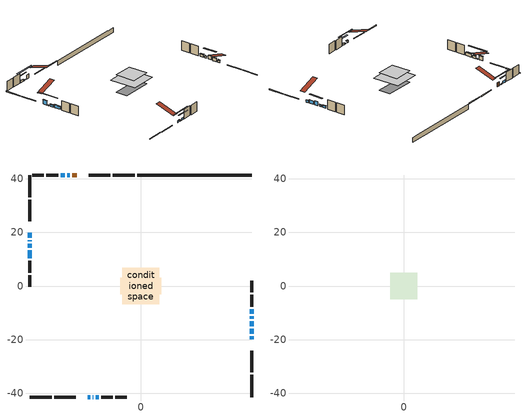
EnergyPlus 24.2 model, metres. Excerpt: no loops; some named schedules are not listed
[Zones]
conditioned space
 floor adiabatic (AdiabaticFloorConstruction): -6.85,-6.85 -6.85,6.85 6.85,6.85 6.85,-6.85 z2.9
 floor foundation (Slab1 construction): -7.62,-3.05 -7.62,3.05 7.62,3.05 7.62,-3.05 z-1.98
 wall outside (RimJoist1 construction): -2.2,41.4 -10.43,41.4 / -41.4,-41.4 -33.17,-41.4 / -41.4,41.4 -41.4,33.17 / 41.4,-41.4 41.4,-33.17 z0.46:0.76
 wall outside (RimJoist2 construction): -11.36,41.4 -19.36,41.4 / -32.24,-41.4 -24.24,-41.4 / -41.4,32.24 -41.4,24.24 / 41.4,-32.24 41.4,-24.24 z0.46:0.76
 wall outside (AdiabaticWallConstruction 1): -23.78,41.4 -25.52,41.4 z0.46:2.49
 wall outside (AdiabaticWallConstruction): 41.4,-19.82 41.4,-18.8 z0.46:1.53; -19.82,-41.4 -18.85,-41.4 / -16.7,-41.4 -15.73,-41.4 / 41.4,-12.26 41.4,-11.34 z0.46:1.48; -41.4,19.82 -41.4,17.95 z0.46:2.64; -26.44,41.4 -27.33,41.4 z0.46:0.8; -17.93,-41.4 -17.63,-41.4 / -41.4,17.03 -41.4,16.72 z0.46:0.81; 41.4,-17.88 41.4,-15.89 z0.46:2.09; 41.4,-14.97 41.4,-13.19 z0.46:2.49; -28.25,41.4 -29.88,41.4 z0.46:1.63; -41.4,15.8 -41.4,14.27 / 41.4,-10.42 41.4,-8.64 z0.46:1.68; -41.4,13.35 -41.4,10.3 z0.46:2.04
 wall outside (Wall1 construction): -30.81,41.4 -35.23,41.4 / -14.81,-41.4 -10.39,-41.4 / -41.4,9.37 -41.4,4.95 / 41.4,-7.71 41.4,-3.29 z0.46:5.34
 wall outside (Wall2 construction): -36.15,41.4 -40.47,41.4 / -9.46,-41.4 -5.15,-41.4 / -41.4,4.02 -41.4,-0.29 / 41.4,-2.36 41.4,1.95 z0.46:5.34
 wall foundation (FoundationWall1 construction): -1.27,41.4,-1.98 -1.27,41.4,0.46 37.13,41.4,0.46 37.13,41.4,0.34 41.4,41.4,0.34 41.4,41.4,-1.98
 window (WindowConstruction): 41.4,-19.82 41.4,-18.8 z0.46:1.53
 window (WindowConstruction 9): -19.82,-41.4 -18.85,-41.4 z0.46:1.47
 window (WindowConstruction 10): -41.4,19.82 -41.4,17.95 z0.46:2.64
 window (WindowConstruction 11): -26.44,41.4 -27.33,41.4 z0.46:0.8
 window (WindowConstruction 12): -17.92,-41.4 -17.63,-41.4 z0.46:0.8
 window (WindowConstruction 13): -41.4,17.02 -41.4,16.73 z0.46:0.8
 window (WindowConstruction 1): 41.4,-17.88 41.4,-15.89 z0.46:2.08
 window (WindowConstruction 2): 41.4,-14.96 41.4,-13.19 z0.46:2.49
 window (WindowConstruction 3): -28.25,41.4 -29.88,41.4 z0.46:1.63
 window (WindowConstruction 4): -16.7,-41.4 -15.73,-41.4 z0.46:1.47
 window (WindowConstruction 5): -41.4,15.8 -41.4,14.28 z0.46:1.68
 window (WindowConstruction 6): -41.4,13.35 -41.4,10.3 z0.46:2.04
 window (WindowConstruction 7): 41.4,-12.26 41.4,-11.34 z0.46:1.47
 window (WindowConstruction 8): 41.4,-10.42 41.4,-8.64 z0.46:1.68
 door (Door): -23.78,41.4 -25.51,41.4 z0.46:2.49
 ceiling adiabatic (AdiabaticFloorConstruction): 6.85,-6.85 6.85,6.85 -6.85,6.85 -6.85,-6.85 z2.9
attic - vented
 floor to conditioned space (Floor1 construction Reversed): -4.99,-4.99 -4.99,4.99 4.99,4.99 4.99,-4.99 z5.34
 roof outside (Roof1 construction): -22.85,41.4,5.34 -22.85,31.68,8.58 -20.29,31.68,8.58 -20.29,41.4,5.34; -20.75,-41.4,5.34 -20.75,-31.68,8.58 -23.31,-31.68,8.58 -23.31,-41.4,5.34; -41.4,20.75,5.34 -31.68,20.75,8.58 -31.68,23.31,8.58 -41.4,23.31,5.34; 41.4,-20.75,5.34 31.68,-20.75,8.58 31.68,-23.31,8.58 41.4,-23.31,5.34
shading: 41.4,-18.71 41.4,-19.91 42.01,-19.91 42.01,-18.71 z1.62; -18.76,-41.4 -19.91,-41.4 -19.91,-42.01 -18.76,-42.01 z1.57; -41.4,17.75 -41.4,20.02 -41.81,20.02 -41.81,17.75 z2.84; -32.41,41.4 -21.36,41.4 -21.36,41.81 -32.41,41.81 z5.88; -12.55,-41.4 -23.01,-41.4 -23.01,-41.81 -12.55,-41.81 z5.88; -41.4,11.65 -41.4,22.1 -41.81,22.1 -41.81,11.65 z5.88; 41.4,-15.8 41.4,-17.97 41.7,-17.97 41.7,-15.8 z2.18; 41.4,-10.45 41.4,-17.71 42.01,-17.71 42.01,-10.45 z5.23; -32.32,41.4 -25.81,41.4 -25.81,41.7 -32.32,41.7 z4.07; -12.99,-41.4 -19.44,-41.4 -19.44,-42.01 -12.99,-42.01 z4.22; -41.4,14.18 -41.4,15.89 -42.01,15.89 -42.01,14.18 z1.77; -41.4,10.21 -41.4,13.44 -42.01,13.44 -42.01,10.21 z2.13; 41.4,-11.25 41.4,-12.35 41.7,-12.35 41.7,-11.25 z1.57; 41.4,-8.55 41.4,-10.51 42.01,-10.51 42.01,-8.55 z1.77
[Building]
Building 1: Terrain=Suburbs
[Site:Location]
Erieau AUT_ON: Latitude {deg}=42.25; Longitude {deg}=-81.9; Time Zone {hr}=-5; Elevation {m}=178; Keep Site Location Information=Yes
[Site:GroundTemperature:Shallow]
5.2292, 3.30147, 3.1471, 4.0619, 7.73432, 11.3896, 14.5586, 16.5661, 16.7366, 15.1039, 12.0157, 8.47254
[Site:WaterMainsTemperature]
Calculation Method=Schedule; Temperature Schedule=mains temperature schedule
[Material] Roughness=Rough; Thermal Absorptance=0.9
Name | Thickness {m} | Conductivity {W/m-K} | Density {kg/m3} | Specific Heat {J/kg-K} | Solar Absorptance | Visible Absorptance
asphalt or fiberglass shingles | 0.00635 | 0.162714 | 1121.4 | 1465.45 | 0.4 | 0.4
ceiling loosefill ins | 0.169333 | 0.0480833 | 16.02 | 1046.75 | 0.7 | 0.7
ceiling stud and cavity | 0.1397 | 1.08676 | 65.682 | 1177.47 | 0.7 | 0.7
concrete 4.0 in. | 0.1016 | 1.803125 | 2242.8 | 837.4 | 0.7 | 0.7
concrete 8.0 in. | 0.2032 | 1.803125 | 2242.8 | 837.4 | 0.7 | 0.7
door material | 0.04445 | 0.053851 | 512.64 | 1214.23 | 0.7 | 0.7
exterior vertical ins | 0.0460229 | 0.029427 | 32.04 | 1214.23 | 0.7 | 0.7
floor covering | 0.0127 | 0.0433444 | 54.468 | 1339.84 | 0.6 | 0.6
floor rigid ins; wall rigid ins | 0.512978 | 0.029427 | 32.04 | 1214.23 | 0.7 | 0.7
floor stud and cavity | 0.1397 | 1.75129 | 37.0049 | 1207.88 | 0.7 | 0.7
furniture material conditioned space 1 | 0.1524 | 0.115458 | 640.8 | 1214.23 | 0.6 | 0.6
gypsum board | 0.0127 | 0.160291 | 801 | 837.4 | 0.6 | 0.6
gypsum board 1 | 0.0127 | 0.160291 | 801 | 837.4 | 0.7 | 0.7
osb sheathing 0.5 in. | 0.0127 | 0.115458 | 512.64 | 1214.23 | 0.7 | 0.7
osb sheathing 0.75 in. | 0.01905 | 0.115458 | 512.64 | 1214.23 | 0.7 | 0.7
osb sheathing 2.0 in. | 0.0508 | 0.115458 | 512.64 | 1214.23 | 0.7 | 0.7
rim joist stud and cavity | 0.0508 | 0.0451784 | 125.044 | 1163.47 | 0.6 | 0.6
rim joist stud and cavity 1 | 0.0508 | 0.0293316 | 125.044 | 1163.47 | 0.6 | 0.6
wall stud and cavity | 0.1397 | 0.0933394 | 139.0536 | 1170.24 | 0.7 | 0.7
wall stud and cavity 1 | 0.1397 | 0.0937807 | 139.0536 | 1170.24 | 0.7 | 0.7
wall stud and cavity 2 | 0.0889 | 0.380278 | 52.3479 | 1209.89 | 0.7 | 0.7
wall stud and cavity 3 | 0.0889 | 0.391764 | 83.0341 | 1211.67 | 0.7 | 0.7
wood siding | 0.0254 | 0.102417 | 544.68 | 1172.36 | 0.4 | 0.4
wood siding 1; wood siding 2; wood siding 3 | 0.0254 | 0.102417 | 544.68 | 1172.36 | 0.7 | 0.7
[WindowMaterial:SimpleGlazingSystem]
Name | U-Factor {W/m2-K} | Solar Heat Gain Coefficient
WindowMaterial | 2.93609 | 0.65
WindowMaterial 1 | 2.8884 | 0.7
WindowMaterial 10 | 3.07123 | 0.43
WindowMaterial 2 | 2.88386 | 0.7
WindowMaterial 3 | 2.909975 | 0.68
WindowMaterial 4 | 2.94177 | 0.65
WindowMaterial 5 | 2.91111 | 0.68
WindowMaterial 6 | 2.87931 | 0.7
WindowMaterial 7 | 2.94461 | 0.64
WindowMaterial 8 | 2.90486 | 0.68
WindowMaterial 9 | 2.87988 | 0.7
[Construction]
AdiabaticFloorConstruction: floor stud and cavity, floor rigid ins, osb sheathing 0.75 in., floor covering
AdiabaticWallConstruction: wood siding 2, wall rigid ins, wall stud and cavity 2, gypsum board
AdiabaticWallConstruction 1: wood siding 3, wall rigid ins, wall stud and cavity 2, gypsum board
Door: door material
Floor1 construction Reversed: gypsum board, ceiling stud and cavity, ceiling loosefill ins
FoundationWall1 construction: concrete 8.0 in., gypsum board 1
furniture construction conditioned space 1: furniture material conditioned space 1
PartitionWallConstruction: gypsum board, wall stud and cavity 3, gypsum board
RimJoist1 construction: wood siding 1, osb sheathing 2.0 in., rim joist stud and cavity
RimJoist2 construction: wood siding 1, osb sheathing 2.0 in., rim joist stud and cavity 1
Roof1 construction: asphalt or fiberglass shingles
Slab1 construction: concrete 4.0 in.
Wall1 construction: wood siding, osb sheathing 0.5 in., wall stud and cavity, gypsum board
Wall2 construction: wood siding, osb sheathing 0.5 in., wall stud and cavity 1, gypsum board
WindowConstruction: WindowMaterial
WindowConstruction 1: WindowMaterial 1
WindowConstruction 10: WindowMaterial 9
WindowConstruction 11; WindowConstruction 12; WindowConstruction 13: WindowMaterial 10
WindowConstruction 2: WindowMaterial 2
WindowConstruction 3: WindowMaterial 3
WindowConstruction 4; WindowConstruction 9: WindowMaterial 4
WindowConstruction 5: WindowMaterial 5
WindowConstruction 6: WindowMaterial 6
WindowConstruction 7: WindowMaterial 7
WindowConstruction 8: WindowMaterial 8
[Zone] Multiplier=1; Part of Total Floor Area=Yes
Name | Volume {m3}
attic - vented | 52.3098
conditioned space | 684.8
[Space]
Name | Zone | Volume {m3}
attic - vented 1 | attic - vented | 52.3098
conditioned space 1 | conditioned space | 684.8
[ZoneInfiltration:EffectiveLeakageArea]
infil attic - vented 1: Zone or Space=attic - vented 1; Schedule=Always On Discrete; Effective Air Leakage Area {cm2}=4776; Stack Coefficient=0.000225203; Wind Coefficient=1.01393e-05
[ZoneMixing]
whole house fan mix: Zone or Space=attic - vented; Schedule=Always On Continuous; Design Flow Rate Calculation Method=Flow/Zone; Design Flow Rate {m3/s}=0; Source Zone or Space=conditioned space
[SurfaceProperty:ExposedFoundationPerimeter]
Slab1: Exposed Perimeter Calculation Method=TotalExposedPerimeter; Total Exposed Perimeter {m}=42.671
[InternalMass] Zone or ZoneList=conditioned space; Space or SpaceList=conditioned space 1
Name | Construction | Surface Area {m2}
furniture mass conditioned space 1 | furniture construction conditioned space 1 | 112.32
partition wall mass | PartitionWallConstruction | 280.8
[Lights]
interior lighting: Zone or ZoneList or Space or SpaceList=conditioned space 1; Schedule=interior lighting schedule; Design Level Calculation Method=LightingLevel; Lighting Level {W}=343.2; Return Air Fraction=0; Fraction Radiant=0.6; Fraction Visible=0.2; Fraction Replaceable=1
[People]
occupants: Zone or ZoneList or Space or SpaceList=conditioned space 1; Number of People Schedule=occupants schedule; Number of People Calculation Method=People; Number of People=3; Fraction Radiant=0.314171; Sensible Heat Fraction=0.56303; Activity Level Schedule=occupants activity schedule; Carbon Dioxide Generation Rate {m3/s-W}=0; Enable ASHRAE 55 Comfort Warnings=No; Mean Radiant Temperature Calculation Type=EnclosureAveraged
[ElectricEquipment] Zone or ZoneList or Space or SpaceList=conditioned space 1; Design Level Calculation Method=EquipmentLevel
Name | Schedule | Design Level {W} | Fraction Latent | Fraction Radiant | Fraction Lost
clothes dryer | clothes dryer schedule | 140.772 | 0.015 | 0.081 | 0.85
clothes washer | clothes washer schedule | 32.1985 | 0.03 | 0.162 | 0.7
cooking range | cooking range schedule | 215.147 | 0.08 | 0.432 | 0.2
dishwasher | dishwasher schedule | 66.8632 | 0.3 | 0.18 | 0.4
fridge | fridge schedule | 72.9452 | 0 | 0.6 | 0
mech vent house fan | mech vent house fan schedule | 0.95 | 0 | 0 | 1
mech vent house fan cfis | mech vent house fan cfis schedule | 0 | 0 | 0 | 0
misc plug loads | misc plug loads schedule | 494.7 | 0.045 | 0.513 | 0.1
whole house fan | Always On Discrete | 0 | 0 | 0 | 1
[OtherEquipment] Zone or ZoneList or Space or SpaceList=conditioned space 1; Design Level Calculation Method=EquipmentLevel
Name | Fuel Type | Schedule | Design Level {W} | Fraction Latent | Fraction Radiant | Fraction Lost
clothes dryer 1 | Electricity | clothes dryer schedule | 0 | 0.015 | 0.081 | 0.85
cooking range 1 | Electricity | cooking range schedule | 0 | 0.08 | 0.432 | 0.2
general water use latent | None | general water use schedule | 62.594 | 1 | 0 | 0
general water use sensible | None | general water use schedule | -61.6891 | 0 | 0.6 | 0
mech vent house fan latent load | None | Always On Discrete | 0 | 1 | 0 | 0
mech vent house fan sensible load | None | Always On Discrete | 0 | 0 | 0 | 0
water heater energy adjustment1 | NaturalGas | Always On Discrete | 0.01 | 0 | 0 | 1
[ZoneInfiltration:DesignFlowRate] Zone or ZoneList or Space or SpaceList=conditioned space 1; Schedule=Always On Discrete; Design Flow Rate Calculation Method=Flow/Zone; Design Flow Rate {m3/s}=0
infil flow; natural vent flow; whole house fan flow
[AvailabilityManager:Scheduled]
central ac and furnace airloop Availability Manager: Schedule=Always On Discrete
[Foundation:Kiva]
Foundation Kiva 1: Initial Indoor Air Temperature {C}=18; Wall Height Above Grade {m}=0.459974; Wall Depth Below Slab {m}=0.2032; Custom Block Material Name 1=exterior vertical ins; Custom Block Depth 1 {m}=2.43998; Custom Block X Position 1 {m}=0.2159; Custom Block Z Position 1 {m}=0
[Foundation:Kiva:Settings]
Soil Conductivity {W/m-K}=0.849921; Soil Density {kg/m3}=1842.3; Soil Specific Heat {J/kg-K}=418.7; Ground Solar Absorptivity=0.9; Ground Thermal Absorptivity=0.9; Ground Surface Roughness {m}=0.03; Far-Field Width {m}=40; Deep-Ground Boundary Condition=ZeroFlux; Deep-Ground Depth {m}=40; Minimum Cell Dimension {m}=0.2; Maximum Cell Growth Coefficient=3; Simulation Timestep=Timestep
[Exterior:Lights]
exterior lighting: Schedule=exterior lighting schedule; Design Level {W}=75.6
[EnergyManagementSystem:GlobalVariable]
central_ac_and_furnace_airloop_Fan_RTF
infil_program_Qfan
infil_program_Qinf
natural_vent_program_Qnv
natural_vent_program_Qwhf
[EnergyManagementSystem:Sensor]
Name | Output:Variable or Output:Meter Index Key | Output:Variable or Output:Meter
airflow_gain | infil flow | Infiltration Sensible Heat Gain Energy
airflow_gain_1 | natural vent flow | Infiltration Sensible Heat Gain Energy
airflow_gain_2 | whole house fan flow | Infiltration Sensible Heat Gain Energy
airflow_loss | infil flow | Infiltration Sensible Heat Loss Energy
airflow_loss_1 | natural vent flow | Infiltration Sensible Heat Loss Energy
airflow_loss_2 | whole house fan flow | Infiltration Sensible Heat Loss Energy
clg_load_cond |  | Cooling:EnergyTransfer:Zone:CONDITIONED SPACE
clg_sp_s; clg_sp_s_1 | cooling setpoint | Schedule Value
clothes_dryer_exhaust_0_sch_s | clothes dryer exhaust 0 schedule | Schedule Value
cool_season | cooling season schedule | Schedule Value
htg_load_cond |  | Heating:EnergyTransfer:Zone:CONDITIONED SPACE
htg_sp_s; htg_sp_s_1 | heating setpoint | Schedule Value
ig_ee_conv | clothes dryer | Electric Equipment Convective Heating Energy
ig_ee_conv_2 | cooking range | Electric Equipment Convective Heating Energy
ig_ee_conv_4 | fridge | Electric Equipment Convective Heating Energy
ig_ee_conv_5 | misc plug loads | Electric Equipment Convective Heating Energy
ig_ee_conv_6 | whole house fan | Electric Equipment Convective Heating Energy
ig_ee_rad | clothes dryer | Electric Equipment Radiant Heating Energy
ig_ee_rad_2 | cooking range | Electric Equipment Radiant Heating Energy
ig_ee_rad_4 | fridge | Electric Equipment Radiant Heating Energy
ig_ee_rad_5 | misc plug loads | Electric Equipment Radiant Heating Energy
ig_ee_rad_6 | whole house fan | Electric Equipment Radiant Heating Energy
ig_lgt_conv | interior lighting | Lights Convective Heating Energy
ig_lgt_rad | interior lighting | Lights Radiant Heating Energy
ig_lgt_vis | interior lighting | Lights Visible Radiation Heating Energy
ig_oe_conv | clothes dryer 1 | Other Equipment Convective Heating Energy
ig_oe_conv_1 | cooking range 1 | Other Equipment Convective Heating Energy
ig_oe_conv_2 | general water use latent | Other Equipment Convective Heating Energy
ig_oe_conv_3 | general water use sensible | Other Equipment Convective Heating Energy
ig_oe_conv_4 | water heater energy adjustment1 | Other Equipment Convective Heating Energy
ig_oe_rad | clothes dryer 1 | Other Equipment Radiant Heating Energy
ig_oe_rad_1 | cooking range 1 | Other Equipment Radiant Heating Energy
ig_oe_rad_2 | general water use latent | Other Equipment Radiant Heating Energy
ig_oe_rad_3 | general water use sensible | Other Equipment Radiant Heating Energy
ig_oe_rad_4 | water heater energy adjustment1 | Other Equipment Radiant Heating Energy
ig_ppl_conv | occupants | People Convective Heating Energy
ig_ppl_rad | occupants | People Radiant Heating Energy
im_conv | furniture mass conditioned space 1 | Surface Inside Face Convection Heat Gain Energy
im_conv_1 | partition wall mass | Surface Inside Face Convection Heat Gain Energy
im_ig | furniture mass conditioned space 1 | Surface Inside Face Internal Gains Radiation Heat Gain Energy
im_ig_1 | partition wall mass | Surface Inside Face Internal Gains Radiation Heat Gain Energy
im_lgt | furniture mass conditioned space 1 | Surface Inside Face Lights Radiation Heat Gain Energy
im_lgt_1 | partition wall mass | Surface Inside Face Lights Radiation Heat Gain Energy
im_sol | furniture mass conditioned space 1 | Surface Inside Face Solar Radiation Heat Gain Energy
im_sol_1 | partition wall mass | Surface Inside Face Solar Radiation Heat Gain Energy
im_surf | furniture mass conditioned space 1 | Surface Inside Face Net Surface Thermal Radiation Heat Gain Energy
im_surf_1 | partition wall mass | Surface Inside Face Net Surface Thermal Radiation Heat Gain Energy
mv_conv | mech vent house fan | Electric Equipment Convective Heating Energy
mv_conv_1 | mech vent house fan cfis | Electric Equipment Convective Heating Energy
mv_conv_2 | mech vent house fan latent load | Other Equipment Convective Heating Energy
mv_conv_3 | mech vent house fan sensible load | Other Equipment Convective Heating Energy
mv_rad | mech vent house fan | Electric Equipment Radiant Heating Energy
mv_rad_1 | mech vent house fan cfis | Electric Equipment Radiant Heating Energy
mv_rad_2 | mech vent house fan latent load | Other Equipment Radiant Heating Energy
mv_rad_3 | mech vent house fan sensible load | Other Equipment Radiant Heating Energy
natural_vent_s | natural vent schedule | Schedule Value
out_pb_s |  | Site Outdoor Air Barometric Pressure
out_wt_s |  | Site Outdoor Air Humidity Ratio
site_vw_s |  | Site Wind Speed
ss_back_out | Window1 | Surface Window Shortwave from Zone Back Out Window Heat Transfer Rate
ss_back_out_1 | Window10 | Surface Window Shortwave from Zone Back Out Window Heat Transfer Rate
ss_back_out_10 | Window6 | Surface Window Shortwave from Zone Back Out Window Heat Transfer Rate
ss_back_out_11 | Window7 | Surface Window Shortwave from Zone Back Out Window Heat Transfer Rate
ss_back_out_12 | Window8 | Surface Window Shortwave from Zone Back Out Window Heat Transfer Rate
ss_back_out_13 | Window9 | Surface Window Shortwave from Zone Back Out Window Heat Transfer Rate
ss_back_out_2 | Window11 | Surface Window Shortwave from Zone Back Out Window Heat Transfer Rate
ss_back_out_3 | Window12 | Surface Window Shortwave from Zone Back Out Window Heat Transfer Rate
ss_back_out_4 | Window15 | Surface Window Shortwave from Zone Back Out Window Heat Transfer Rate
ss_back_out_5 | Window16 | Surface Window Shortwave from Zone Back Out Window Heat Transfer Rate
ss_back_out_6 | Window2 | Surface Window Shortwave from Zone Back Out Window Heat Transfer Rate
ss_back_out_7 | Window3 | Surface Window Shortwave from Zone Back Out Window Heat Transfer Rate
ss_back_out_8 | Window4 | Surface Window Shortwave from Zone Back Out Window Heat Transfer Rate
ss_back_out_9 | Window5 | Surface Window Shortwave from Zone Back Out Window Heat Transfer Rate
ss_conv | Door1 | Surface Inside Face Convection Heat Gain Energy
ss_conv_1 | Window1 | Surface Inside Face Convection Heat Gain Energy
ss_conv_10 | Window5 | Surface Inside Face Convection Heat Gain Energy
ss_conv_11 | Window6 | Surface Inside Face Convection Heat Gain Energy
ss_conv_12 | Window7 | Surface Inside Face Convection Heat Gain Energy
ss_conv_13 | Window8 | Surface Inside Face Convection Heat Gain Energy
ss_conv_14 | Window9 | Surface Inside Face Convection Heat Gain Energy
ss_conv_2 | Window10 | Surface Inside Face Convection Heat Gain Energy
ss_conv_3 | Window11 | Surface Inside Face Convection Heat Gain Energy
ss_conv_4 | Window12 | Surface Inside Face Convection Heat Gain Energy
ss_conv_5 | Window15 | Surface Inside Face Convection Heat Gain Energy
ss_conv_6 | Window16 | Surface Inside Face Convection Heat Gain Energy
ss_conv_7 | Window2 | Surface Inside Face Convection Heat Gain Energy
ss_conv_8 | Window3 | Surface Inside Face Convection Heat Gain Energy
ss_conv_9 | Window4 | Surface Inside Face Convection Heat Gain Energy
ss_ig | Door1 | Surface Inside Face Internal Gains Radiation Heat Gain Energy
ss_ig_1 | Window1 | Surface Inside Face Internal Gains Radiation Heat Gain Energy
ss_ig_10 | Window5 | Surface Inside Face Internal Gains Radiation Heat Gain Energy
ss_ig_11 | Window6 | Surface Inside Face Internal Gains Radiation Heat Gain Energy
ss_ig_12 | Window7 | Surface Inside Face Internal Gains Radiation Heat Gain Energy
ss_ig_13 | Window8 | Surface Inside Face Internal Gains Radiation Heat Gain Energy
ss_ig_14 | Window9 | Surface Inside Face Internal Gains Radiation Heat Gain Energy
ss_ig_2 | Window10 | Surface Inside Face Internal Gains Radiation Heat Gain Energy
ss_ig_3 | Window11 | Surface Inside Face Internal Gains Radiation Heat Gain Energy
ss_ig_4 | Window12 | Surface Inside Face Internal Gains Radiation Heat Gain Energy
ss_ig_5 | Window15 | Surface Inside Face Internal Gains Radiation Heat Gain Energy
ss_ig_6 | Window16 | Surface Inside Face Internal Gains Radiation Heat Gain Energy
ss_ig_7 | Window2 | Surface Inside Face Internal Gains Radiation Heat Gain Energy
ss_ig_8 | Window3 | Surface Inside Face Internal Gains Radiation Heat Gain Energy
ss_ig_9 | Window4 | Surface Inside Face Internal Gains Radiation Heat Gain Energy
ss_lgt | Door1 | Surface Inside Face Lights Radiation Heat Gain Energy
ss_sol | Door1 | Surface Inside Face Solar Radiation Heat Gain Energy
ss_surf | Door1 | Surface Inside Face Net Surface Thermal Radiation Heat Gain Energy
ss_surf_1 | Window1 | Surface Inside Face Net Surface Thermal Radiation Heat Gain Energy
ss_surf_10 | Window5 | Surface Inside Face Net Surface Thermal Radiation Heat Gain Energy
ss_surf_11 | Window6 | Surface Inside Face Net Surface Thermal Radiation Heat Gain Energy
ss_surf_12 | Window7 | Surface Inside Face Net Surface Thermal Radiation Heat Gain Energy
ss_surf_13 | Window8 | Surface Inside Face Net Surface Thermal Radiation Heat Gain Energy
ss_surf_14 | Window9 | Surface Inside Face Net Surface Thermal Radiation Heat Gain Energy
ss_surf_2 | Window10 | Surface Inside Face Net Surface Thermal Radiation Heat Gain Energy
ss_surf_3 | Window11 | Surface Inside Face Net Surface Thermal Radiation Heat Gain Energy
ss_surf_4 | Window12 | Surface Inside Face Net Surface Thermal Radiation Heat Gain Energy
ss_surf_5 | Window15 | Surface Inside Face Net Surface Thermal Radiation Heat Gain Energy
ss_surf_6 | Window16 | Surface Inside Face Net Surface Thermal Radiation Heat Gain Energy
ss_surf_7 | Window2 | Surface Inside Face Net Surface Thermal Radiation Heat Gain Energy
ss_surf_8 | Window3 | Surface Inside Face Net Surface Thermal Radiation Heat Gain Energy
ss_surf_9 | Window4 | Surface Inside Face Net Surface Thermal Radiation Heat Gain Energy
ss_trans_in | Window1 | Surface Window Transmitted Solar Radiation Rate
ss_trans_in_1 | Window10 | Surface Window Transmitted Solar Radiation Rate
ss_trans_in_10 | Window6 | Surface Window Transmitted Solar Radiation Rate
ss_trans_in_11 | Window7 | Surface Window Transmitted Solar Radiation Rate
ss_trans_in_12 | Window8 | Surface Window Transmitted Solar Radiation Rate
ss_trans_in_13 | Window9 | Surface Window Transmitted Solar Radiation Rate
ss_trans_in_2 | Window11 | Surface Window Transmitted Solar Radiation Rate
ss_trans_in_3 | Window12 | Surface Window Transmitted Solar Radiation Rate
ss_trans_in_4 | Window15 | Surface Window Transmitted Solar Radiation Rate
ss_trans_in_5 | Window16 | Surface Window Transmitted Solar Radiation Rate
ss_trans_in_6 | Window2 | Surface Window Transmitted Solar Radiation Rate
ss_trans_in_7 | Window3 | Surface Window Transmitted Solar Radiation Rate
ss_trans_in_8 | Window4 | Surface Window Transmitted Solar Radiation Rate
ss_trans_in_9 | Window5 | Surface Window Transmitted Solar Radiation Rate
ss_trans_out | Window1 | Surface Inside Face Initial Transmitted Diffuse Transmitted Out Window Solar Radiation Rate
ss_trans_out_1 | Window10 | Surface Inside Face Initial Transmitted Diffuse Transmitted Out Window Solar Radiation Rate
ss_trans_out_10 | Window6 | Surface Inside Face Initial Transmitted Diffuse Transmitted Out Window Solar Radiation Rate
ss_trans_out_11 | Window7 | Surface Inside Face Initial Transmitted Diffuse Transmitted Out Window Solar Radiation Rate
ss_trans_out_12 | Window8 | Surface Inside Face Initial Transmitted Diffuse Transmitted Out Window Solar Radiation Rate
ss_trans_out_13 | Window9 | Surface Inside Face Initial Transmitted Diffuse Transmitted Out Window Solar Radiation Rate
ss_trans_out_2 | Window11 | Surface Inside Face Initial Transmitted Diffuse Transmitted Out Window Solar Radiation Rate
ss_trans_out_3 | Window12 | Surface Inside Face Initial Transmitted Diffuse Transmitted Out Window Solar Radiation Rate
ss_trans_out_4 | Window15 | Surface Inside Face Initial Transmitted Diffuse Transmitted Out Window Solar Radiation Rate
ss_trans_out_5 | Window16 | Surface Inside Face Initial Transmitted Diffuse Transmitted Out Window Solar Radiation Rate
ss_trans_out_6 | Window2 | Surface Inside Face Initial Transmitted Diffuse Transmitted Out Window Solar Radiation Rate
ss_trans_out_7 | Window3 | Surface Inside Face Initial Transmitted Diffuse Transmitted Out Window Solar Radiation Rate
ss_trans_out_8 | Window4 | Surface Inside Face Initial Transmitted Diffuse Transmitted Out Window Solar Radiation Rate
ss_trans_out_9 | Window5 | Surface Inside Face Initial Transmitted Diffuse Transmitted Out Window Solar Radiation Rate
s_conv | Floor1 | Surface Inside Face Convection Heat Gain Energy
s_conv_1 | FoundationWall1 | Surface Inside Face Convection Heat Gain Energy
s_conv_10 | RimJoist2:270 | Surface Inside Face Convection Heat Gain Energy
s_conv_11 | RimJoist2:90 | Surface Inside Face Convection Heat Gain Energy
s_conv_12 | Slab1 | Surface Inside Face Convection Heat Gain Energy
s_conv_13 | Wall1:0 | Surface Inside Face Convection Heat Gain Energy
